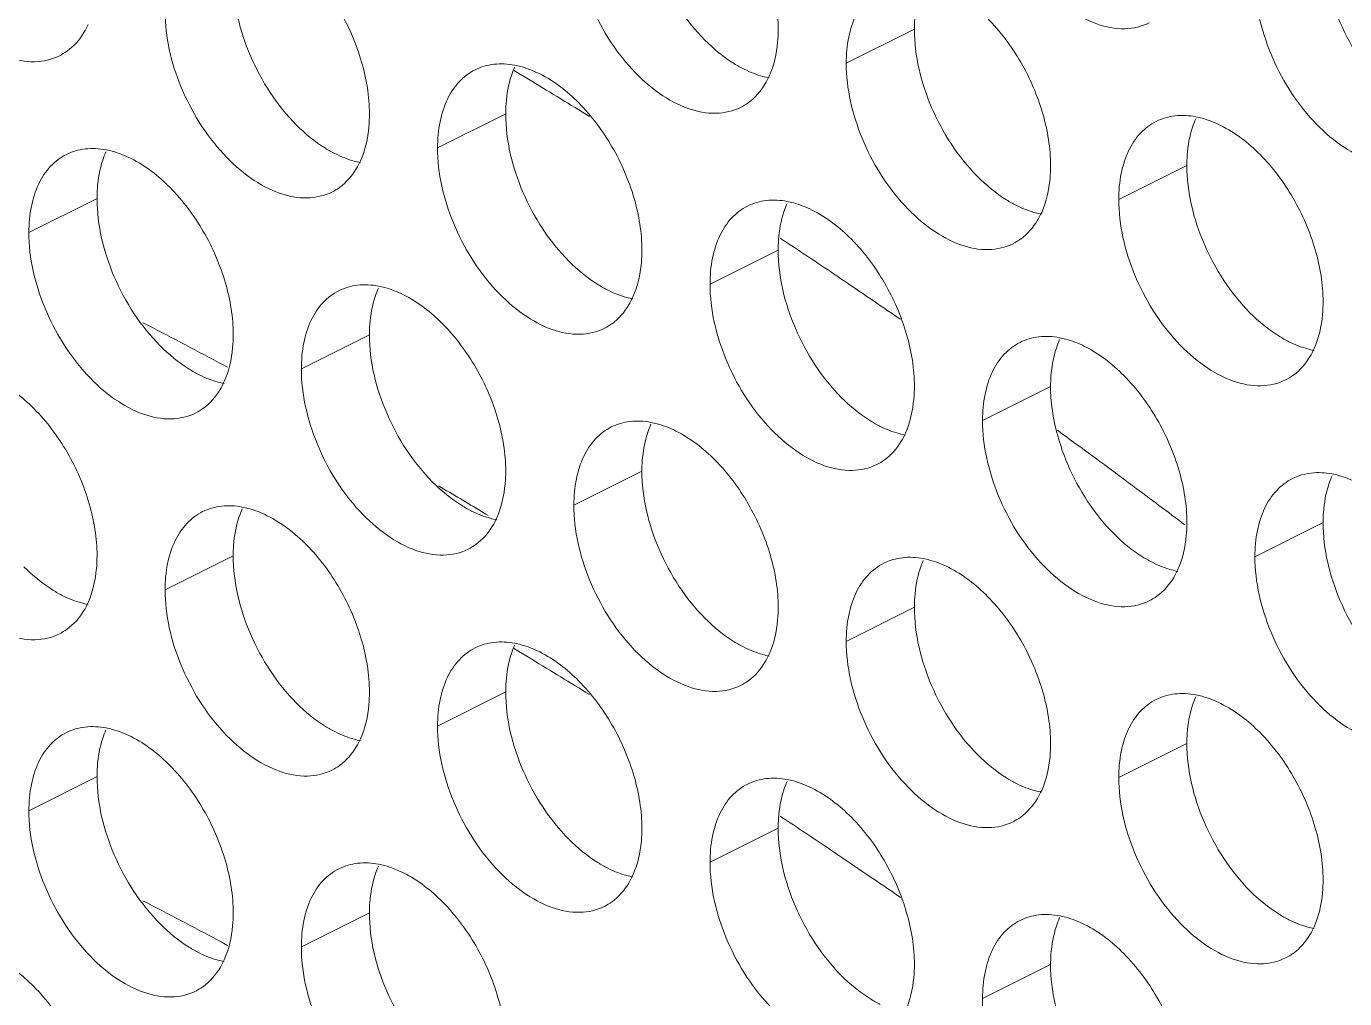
# Model space of a CAD drawing. Header units: millimetres. Extents: x 0 to 2524, y 0 to 1785.
# Drawn here: x 1869.62 to 1880.57, y 770.34 to 778.42 of the extents above; entities that cross this region are included whole.
import ezdxf

# ---------------------------------------------------------------- set-up
doc = ezdxf.new("R2010")
doc.units = ezdxf.units.MM
doc.header["$LTSCALE"] = 0.1
doc.layers.add('标注', color=251, linetype='Continuous', lineweight=9)

msp = doc.modelspace()

# ---------------------------------------------------------------- linework, layer by layer
at = {"layer": '标注'}
for p, q in [((1876.996, 778.393), (1876.43, 778.11)), ((1873.725, 778.017), (1873.666, 778.053)), ((1873.776, 777.987), (1873.725, 778.017)), ((1873.818, 777.962), (1873.776, 777.987)), ((1873.602, 777.69), (1873.036, 777.407)), ((1879.259, 777.261), (1878.693, 776.979)), ((1870.208, 776.987), (1869.642, 776.704)), ((1875.913, 776.637), (1875.882, 776.658)), ((1875.865, 776.558), (1875.299, 776.276)), ((1872.47, 775.855), (1871.905, 775.573)), ((1871.216, 775.626), (1871.239, 775.614)), ((1871.239, 775.614), (1871.291, 775.586)), ((1878.127, 775.427), (1877.562, 775.144)), ((1874.733, 774.724), (1874.168, 774.441)), ((1873.4, 774.389), (1873.438, 774.366)), ((1873.438, 774.366), (1873.455, 774.356)), ((1880.39, 774.296), (1879.824, 774.013)), ((1871.339, 774.021), (1870.773, 773.738)), ((1876.996, 773.593), (1876.43, 773.31)), ((1873.725, 773.217), (1873.666, 773.253)), ((1873.776, 773.187), (1873.725, 773.217)), ((1873.818, 773.162), (1873.776, 773.187)), ((1873.602, 772.89), (1873.036, 772.607)), ((1879.259, 772.461), (1878.693, 772.179)), ((1870.208, 772.187), (1869.642, 771.904)), ((1875.913, 771.837), (1875.882, 771.858)), ((1875.865, 771.758), (1875.299, 771.476)), ((1872.47, 771.055), (1871.905, 770.773)), ((1871.216, 770.826), (1871.239, 770.814)), ((1871.239, 770.814), (1871.291, 770.786)), ((1878.127, 770.627), (1877.562, 770.344))]:
    msp.add_line(p, q, dxfattribs=at)
for centre, radius, start, end in [((1869.693, 778.578), 0.453, 296.5256, 305.9034), ((1874.346, 777.779), 0.734, 155.8796, 161.7803), ((1843.699, 728.039), 58.304, 58.34336, 58.89647), ((1875.35, 778.149), 0.453, 296.5256, 305.9034), ((1880.003, 777.35), 0.734, 155.8796, 161.7803), ((1870.952, 777.076), 0.734, 155.8796, 161.7803), ((1871.956, 777.446), 0.453, 296.5256, 305.9034), ((1876.609, 776.647), 0.734, 155.8796, 161.7803), ((1877.613, 777.018), 0.453, 296.5256, 305.9034), ((1841.686, 724.887), 62.045, 56.06266, 56.51927), ((1841.189, 724.149), 62.934, 55.45133, 56.06228), ((1873.215, 775.944), 0.734, 155.8796, 161.7803), ((1848.008, 732.208), 49.232, 61.8743, 62.6988), ((1874.219, 776.315), 0.453, 296.5256, 305.9034), ((1878.872, 775.516), 0.734, 155.8796, 161.7803), ((1879.876, 775.887), 0.453, 296.5256, 305.9034), ((1870.825, 775.612), 0.453, 296.5256, 305.9034), ((1875.478, 774.813), 0.734, 155.8796, 161.7803), ((1839.155, 721.274), 66.456, 53.36387, 54.03573), ((1876.482, 775.184), 0.453, 296.5256, 305.9034), ((1881.135, 774.385), 0.734, 155.8796, 161.7803), ((1846.034, 728.679), 53.276, 59.0918, 59.5359), ((1838.564, 720.478), 67.447, 52.9067, 53.36439), ((1872.084, 774.11), 0.734, 155.8796, 161.7803), ((1873.088, 774.481), 0.453, 296.5256, 305.9034), ((1877.74, 773.682), 0.734, 155.8796, 161.7803), ((1878.744, 774.052), 0.453, 296.5256, 305.9034), ((1869.693, 773.778), 0.453, 296.5256, 305.9034), ((1874.346, 772.979), 0.734, 155.8796, 161.7803), ((1843.699, 723.239), 58.304, 58.34336, 58.89647), ((1875.35, 773.349), 0.453, 296.5256, 305.9034), ((1880.003, 772.55), 0.734, 155.8796, 161.7803), ((1870.952, 772.276), 0.734, 155.8796, 161.7803), ((1871.956, 772.646), 0.453, 296.5256, 305.9034), ((1876.609, 771.847), 0.734, 155.8796, 161.7803), ((1841.686, 720.087), 62.045, 56.06266, 56.51927), ((1877.613, 772.218), 0.453, 296.5256, 305.9034), ((1841.189, 719.349), 62.934, 55.45133, 56.06228), ((1873.215, 771.144), 0.734, 155.8796, 161.7803), ((1848.008, 727.408), 49.232, 61.8743, 62.6988), ((1874.219, 771.515), 0.453, 296.5256, 305.9034), ((1878.872, 770.716), 0.734, 155.8796, 161.7803), ((1879.876, 771.087), 0.453, 296.5256, 305.9034), ((1870.825, 770.812), 0.453, 296.5256, 305.9034)]:
    msp.add_arc(centre, radius, start, end, dxfattribs=at)
for points, knots in [([(1878.947, 778.447), (1878.884, 778.415), (1878.734, 778.381), (1878.496, 778.429), (1878.258, 778.56), (1877.95, 778.837), (1877.664, 779.3), (1877.562, 779.733), (1877.562, 779.944)], [0, 0, 0, 0, 0.090718, 0.191742, 0.308104, 0.439279, 0.725532, 1, 1, 1, 1]), ([(1875.016, 779.856), (1875.137, 779.796), (1875.367, 779.616), (1875.633, 779.257), (1875.815, 778.839), (1875.865, 778.538), (1875.865, 778.393)], [0, 0, 0, 0, 0.229676, 0.488215, 0.753207, 1, 1, 1, 1]), ([(1869.896, 778.172), (1869.833, 778.141), (1869.683, 778.107), (1869.445, 778.155), (1869.207, 778.285), (1868.899, 778.563), (1868.613, 779.026), (1868.511, 779.458), (1868.511, 779.67)], [0, 0, 0, 0, 0.090718, 0.191742, 0.308104, 0.439279, 0.725532, 1, 1, 1, 1]), ([(1875.257, 778.302), (1875.095, 778.465), (1874.844, 778.852), (1874.733, 779.303), (1874.733, 779.524)], [0, 0, 0, 0, 0.508684, 1, 1, 1, 1]), ([(1875.553, 777.744), (1875.49, 777.713), (1875.34, 777.679), (1875.102, 777.726), (1874.864, 777.857), (1874.556, 778.135), (1874.27, 778.597), (1874.168, 779.03), (1874.168, 779.241)], [0, 0, 0, 0, 0.090718, 0.191742, 0.308104, 0.439279, 0.725532, 1, 1, 1, 1]), ([(1871.622, 779.153), (1871.743, 779.093), (1871.973, 778.913), (1872.239, 778.555), (1872.42, 778.136), (1872.47, 777.835), (1872.47, 777.69)], [0, 0, 0, 0, 0.229676, 0.488215, 0.753207, 1, 1, 1, 1]), ([(1880.914, 777.874), (1880.752, 778.036), (1880.501, 778.424), (1880.39, 778.874), (1880.39, 779.096)], [0, 0, 0, 0, 0.508684, 1, 1, 1, 1]), ([(1871.863, 777.599), (1871.701, 777.762), (1871.45, 778.149), (1871.339, 778.6), (1871.339, 778.821)], [0, 0, 0, 0, 0.508684, 1, 1, 1, 1]), ([(1876.43, 778.11), (1876.43, 778.183), (1876.442, 778.322), (1876.501, 778.512), (1876.601, 778.664), (1876.693, 778.734), (1876.742, 778.759)], [0, 0, 0, 0, 0.289235, 0.54966, 0.782932, 1, 1, 1, 1]), ([(1881.21, 777.315), (1881.147, 777.284), (1880.997, 777.25), (1880.759, 777.298), (1880.521, 777.429), (1880.213, 777.706), (1879.927, 778.169), (1879.824, 778.601), (1879.824, 778.813)], [0, 0, 0, 0, 0.090718, 0.191742, 0.308104, 0.439279, 0.725532, 1, 1, 1, 1]), ([(1876.996, 778.393), (1876.996, 778.421), (1877, 778.529), (1877.018, 778.636), (1877.043, 778.711)], [0, 0, 0, 0, 0.264225, 1, 1, 1, 1]), ([(1877.279, 778.725), (1877.399, 778.665), (1877.63, 778.484), (1877.896, 778.126), (1878.077, 777.707), (1878.127, 777.406), (1878.127, 777.261)], [0, 0, 0, 0, 0.229676, 0.488215, 0.753207, 1, 1, 1, 1]), ([(1872.159, 777.041), (1872.096, 777.01), (1871.946, 776.976), (1871.708, 777.023), (1871.47, 777.154), (1871.162, 777.432), (1870.876, 777.894), (1870.773, 778.327), (1870.773, 778.538)], [0, 0, 0, 0, 0.090718, 0.191742, 0.308104, 0.439279, 0.725532, 1, 1, 1, 1]), ([(1870.133, 778.432), (1870.123, 778.409), (1870.08, 778.325), (1870.015, 778.251), (1869.959, 778.211)], [0, 0, 0, 0, 0.265525, 1, 1, 1, 1]), ([(1875.582, 778.061), (1875.553, 778.075), (1875.435, 778.141), (1875.33, 778.229), (1875.257, 778.302)], [0, 0, 0, 0, 0.235002, 1, 1, 1, 1]), ([(1875.865, 778.393), (1875.865, 778.357), (1875.859, 778.225), (1875.83, 778.092), (1875.79, 778.004)], [0, 0, 0, 0, 0.268874, 1, 1, 1, 1]), ([(1877.52, 777.171), (1877.358, 777.333), (1877.107, 777.721), (1876.996, 778.171), (1876.996, 778.393)], [0, 0, 0, 0, 0.508684, 1, 1, 1, 1]), ([(1873.348, 778.056), (1873.396, 778.08), (1873.506, 778.112), (1873.62, 778.105), (1873.677, 778.094)], [0, 0, 0, 0, 0.482538, 1, 1, 1, 1]), ([(1873.677, 778.094), (1873.694, 778.091), (1873.766, 778.074), (1873.835, 778.047), (1873.885, 778.022)], [0, 0, 0, 0, 0.238696, 1, 1, 1, 1]), ([(1877.815, 776.612), (1877.753, 776.581), (1877.603, 776.547), (1877.365, 776.595), (1877.127, 776.726), (1876.819, 777.003), (1876.533, 777.466), (1876.43, 777.898), (1876.43, 778.11)], [0, 0, 0, 0, 0.090718, 0.191742, 0.308104, 0.439279, 0.725532, 1, 1, 1, 1]), ([(1873.036, 777.407), (1873.036, 777.48), (1873.048, 777.619), (1873.107, 777.809), (1873.207, 777.961), (1873.299, 778.032), (1873.348, 778.056)], [0, 0, 0, 0, 0.289235, 0.54966, 0.782932, 1, 1, 1, 1]), ([(1873.602, 777.69), (1873.602, 777.718), (1873.606, 777.826), (1873.624, 777.933), (1873.649, 778.008)], [0, 0, 0, 0, 0.264225, 1, 1, 1, 1]), ([(1873.885, 778.022), (1874.005, 777.962), (1874.236, 777.781), (1874.502, 777.423), (1874.683, 777.004), (1874.733, 776.703), (1874.733, 776.558)], [0, 0, 0, 0, 0.229676, 0.488215, 0.753207, 1, 1, 1, 1]), ([(1875.789, 777.988), (1875.772, 777.992), (1875.701, 778.008), (1875.632, 778.036), (1875.582, 778.061)], [0, 0, 0, 0, 0.238696, 1, 1, 1, 1]), ([(1875.79, 778.004), (1875.78, 777.981), (1875.736, 777.897), (1875.672, 777.823), (1875.616, 777.782)], [0, 0, 0, 0, 0.265525, 1, 1, 1, 1]), ([(1872.47, 777.69), (1872.47, 777.654), (1872.465, 777.522), (1872.436, 777.389), (1872.396, 777.301)], [0, 0, 0, 0, 0.268874, 1, 1, 1, 1]), ([(1874.126, 776.468), (1873.964, 776.631), (1873.713, 777.018), (1873.602, 777.468), (1873.602, 777.69)], [0, 0, 0, 0, 0.508684, 1, 1, 1, 1]), ([(1879.005, 777.628), (1879.053, 777.652), (1879.163, 777.683), (1879.277, 777.677), (1879.334, 777.666)], [0, 0, 0, 0, 0.482538, 1, 1, 1, 1]), ([(1879.334, 777.666), (1879.351, 777.662), (1879.423, 777.646), (1879.492, 777.618), (1879.542, 777.593)], [0, 0, 0, 0, 0.238696, 1, 1, 1, 1]), ([(1872.188, 777.358), (1872.159, 777.372), (1872.041, 777.438), (1871.936, 777.526), (1871.863, 777.599)], [0, 0, 0, 0, 0.235002, 1, 1, 1, 1]), ([(1878.693, 776.979), (1878.693, 777.051), (1878.705, 777.19), (1878.764, 777.38), (1878.863, 777.533), (1878.956, 777.603), (1879.005, 777.628)], [0, 0, 0, 0, 0.289235, 0.54966, 0.782932, 1, 1, 1, 1]), ([(1879.259, 777.261), (1879.259, 777.29), (1879.262, 777.397), (1879.281, 777.505), (1879.306, 777.58)], [0, 0, 0, 0, 0.264225, 1, 1, 1, 1]), ([(1879.542, 777.593), (1879.662, 777.533), (1879.893, 777.353), (1880.159, 776.995), (1880.34, 776.576), (1880.39, 776.275), (1880.39, 776.13)], [0, 0, 0, 0, 0.229676, 0.488215, 0.753207, 1, 1, 1, 1]), ([(1869.642, 776.704), (1869.642, 776.777), (1869.654, 776.916), (1869.713, 777.106), (1869.812, 777.258), (1869.905, 777.329), (1869.954, 777.353)], [0, 0, 0, 0, 0.289235, 0.54966, 0.782932, 1, 1, 1, 1]), ([(1869.954, 777.353), (1870.002, 777.377), (1870.112, 777.409), (1870.226, 777.402), (1870.283, 777.391)], [0, 0, 0, 0, 0.482538, 1, 1, 1, 1]), ([(1870.208, 776.987), (1870.208, 777.015), (1870.211, 777.123), (1870.23, 777.23), (1870.255, 777.305)], [0, 0, 0, 0, 0.264225, 1, 1, 1, 1]), ([(1870.283, 777.391), (1870.3, 777.388), (1870.372, 777.371), (1870.441, 777.344), (1870.491, 777.319)], [0, 0, 0, 0, 0.238696, 1, 1, 1, 1]), ([(1870.491, 777.319), (1870.611, 777.259), (1870.842, 777.078), (1871.108, 776.72), (1871.289, 776.301), (1871.339, 776), (1871.339, 775.855)], [0, 0, 0, 0, 0.229676, 0.488215, 0.753207, 1, 1, 1, 1]), ([(1872.395, 777.285), (1872.378, 777.289), (1872.307, 777.305), (1872.238, 777.333), (1872.188, 777.358)], [0, 0, 0, 0, 0.238696, 1, 1, 1, 1]), ([(1874.421, 775.909), (1874.359, 775.878), (1874.209, 775.844), (1873.971, 775.892), (1873.733, 776.023), (1873.425, 776.3), (1873.139, 776.763), (1873.036, 777.195), (1873.036, 777.407)], [0, 0, 0, 0, 0.090718, 0.191742, 0.308104, 0.439279, 0.725532, 1, 1, 1, 1]), ([(1872.396, 777.301), (1872.386, 777.278), (1872.342, 777.194), (1872.278, 777.12), (1872.222, 777.079)], [0, 0, 0, 0, 0.265525, 1, 1, 1, 1]), ([(1878.127, 777.261), (1878.127, 777.226), (1878.122, 777.093), (1878.092, 776.961), (1878.053, 776.872)], [0, 0, 0, 0, 0.268874, 1, 1, 1, 1]), ([(1879.782, 776.039), (1879.621, 776.202), (1879.37, 776.589), (1879.259, 777.04), (1879.259, 777.261)], [0, 0, 0, 0, 0.508684, 1, 1, 1, 1]), ([(1877.844, 776.929), (1877.816, 776.943), (1877.698, 777.01), (1877.593, 777.097), (1877.52, 777.171)], [0, 0, 0, 0, 0.235002, 1, 1, 1, 1]), ([(1870.732, 775.765), (1870.57, 775.928), (1870.319, 776.315), (1870.208, 776.765), (1870.208, 776.987)], [0, 0, 0, 0, 0.508684, 1, 1, 1, 1]), ([(1875.611, 776.925), (1875.659, 776.949), (1875.769, 776.98), (1875.883, 776.974), (1875.94, 776.963)], [0, 0, 0, 0, 0.482538, 1, 1, 1, 1]), ([(1880.078, 775.481), (1880.016, 775.45), (1879.866, 775.416), (1879.628, 775.464), (1879.389, 775.594), (1879.082, 775.872), (1878.796, 776.334), (1878.693, 776.767), (1878.693, 776.979)], [0, 0, 0, 0, 0.090718, 0.191742, 0.308104, 0.439279, 0.725532, 1, 1, 1, 1]), ([(1875.299, 776.276), (1875.299, 776.348), (1875.311, 776.487), (1875.37, 776.678), (1875.469, 776.83), (1875.562, 776.9), (1875.611, 776.925)], [0, 0, 0, 0, 0.289235, 0.54966, 0.782932, 1, 1, 1, 1]), ([(1875.865, 776.558), (1875.865, 776.587), (1875.868, 776.694), (1875.887, 776.802), (1875.912, 776.877)], [0, 0, 0, 0, 0.264225, 1, 1, 1, 1]), ([(1875.94, 776.963), (1875.957, 776.959), (1876.029, 776.943), (1876.097, 776.916), (1876.147, 776.891)], [0, 0, 0, 0, 0.238696, 1, 1, 1, 1]), ([(1876.147, 776.891), (1876.268, 776.83), (1876.499, 776.65), (1876.765, 776.292), (1876.946, 775.873), (1876.996, 775.572), (1876.996, 775.427)], [0, 0, 0, 0, 0.229676, 0.488215, 0.753207, 1, 1, 1, 1]), ([(1878.052, 776.857), (1878.035, 776.86), (1877.963, 776.877), (1877.894, 776.904), (1877.844, 776.929)], [0, 0, 0, 0, 0.238696, 1, 1, 1, 1]), ([(1878.053, 776.872), (1878.042, 776.85), (1877.999, 776.766), (1877.935, 776.691), (1877.879, 776.651)], [0, 0, 0, 0, 0.265525, 1, 1, 1, 1]), ([(1871.027, 775.206), (1870.965, 775.175), (1870.815, 775.141), (1870.577, 775.189), (1870.338, 775.32), (1870.031, 775.597), (1869.745, 776.06), (1869.642, 776.492), (1869.642, 776.704)], [0, 0, 0, 0, 0.090718, 0.191742, 0.308104, 0.439279, 0.725532, 1, 1, 1, 1]), ([(1874.733, 776.558), (1874.733, 776.523), (1874.728, 776.391), (1874.698, 776.258), (1874.659, 776.17)], [0, 0, 0, 0, 0.268874, 1, 1, 1, 1]), ([(1876.388, 775.336), (1876.227, 775.499), (1875.976, 775.886), (1875.865, 776.337), (1875.865, 776.558)], [0, 0, 0, 0, 0.508684, 1, 1, 1, 1]), ([(1874.45, 776.226), (1874.422, 776.241), (1874.304, 776.307), (1874.199, 776.394), (1874.126, 776.468)], [0, 0, 0, 0, 0.235002, 1, 1, 1, 1]), ([(1871.905, 775.573), (1871.905, 775.645), (1871.917, 775.784), (1871.976, 775.975), (1872.075, 776.127), (1872.168, 776.197), (1872.217, 776.222)], [0, 0, 0, 0, 0.289235, 0.54966, 0.782932, 1, 1, 1, 1]), ([(1872.217, 776.222), (1872.265, 776.246), (1872.375, 776.277), (1872.489, 776.271), (1872.546, 776.26)], [0, 0, 0, 0, 0.482538, 1, 1, 1, 1]), ([(1872.546, 776.26), (1872.563, 776.256), (1872.634, 776.24), (1872.703, 776.213), (1872.753, 776.188)], [0, 0, 0, 0, 0.238696, 1, 1, 1, 1]), ([(1874.658, 776.154), (1874.641, 776.157), (1874.569, 776.174), (1874.5, 776.201), (1874.45, 776.226)], [0, 0, 0, 0, 0.238696, 1, 1, 1, 1]), ([(1876.684, 774.778), (1876.621, 774.747), (1876.472, 774.713), (1876.234, 774.761), (1875.995, 774.891), (1875.688, 775.169), (1875.401, 775.632), (1875.299, 776.064), (1875.299, 776.276)], [0, 0, 0, 0, 0.090718, 0.191742, 0.308104, 0.439279, 0.725532, 1, 1, 1, 1]), ([(1872.47, 775.855), (1872.47, 775.884), (1872.474, 775.991), (1872.493, 776.099), (1872.518, 776.174)], [0, 0, 0, 0, 0.264225, 1, 1, 1, 1]), ([(1872.753, 776.188), (1872.874, 776.127), (1873.104, 775.947), (1873.371, 775.589), (1873.552, 775.17), (1873.602, 774.869), (1873.602, 774.724)], [0, 0, 0, 0, 0.229676, 0.488215, 0.753207, 1, 1, 1, 1]), ([(1874.659, 776.17), (1874.648, 776.147), (1874.605, 776.063), (1874.541, 775.989), (1874.485, 775.948)], [0, 0, 0, 0, 0.265525, 1, 1, 1, 1]), ([(1880.39, 776.13), (1880.39, 776.094), (1880.384, 775.962), (1880.355, 775.829), (1880.315, 775.741)], [0, 0, 0, 0, 0.268874, 1, 1, 1, 1]), ([(1880.107, 775.798), (1880.079, 775.812), (1879.961, 775.879), (1879.855, 775.966), (1879.782, 776.039)], [0, 0, 0, 0, 0.235002, 1, 1, 1, 1]), ([(1871.339, 775.855), (1871.339, 775.82), (1871.333, 775.688), (1871.304, 775.555), (1871.264, 775.467)], [0, 0, 0, 0, 0.268874, 1, 1, 1, 1]), ([(1872.994, 774.633), (1872.833, 774.796), (1872.582, 775.183), (1872.47, 775.634), (1872.47, 775.855)], [0, 0, 0, 0, 0.508684, 1, 1, 1, 1]), ([(1877.562, 775.144), (1877.562, 775.217), (1877.574, 775.356), (1877.633, 775.546), (1877.732, 775.698), (1877.825, 775.769), (1877.874, 775.793)], [0, 0, 0, 0, 0.289235, 0.54966, 0.782932, 1, 1, 1, 1]), ([(1877.874, 775.793), (1877.922, 775.817), (1878.032, 775.849), (1878.146, 775.842), (1878.202, 775.831)], [0, 0, 0, 0, 0.482538, 1, 1, 1, 1]), ([(1878.202, 775.831), (1878.22, 775.828), (1878.291, 775.811), (1878.36, 775.784), (1878.41, 775.759)], [0, 0, 0, 0, 0.238696, 1, 1, 1, 1]), ([(1880.315, 775.726), (1880.298, 775.729), (1880.226, 775.746), (1880.157, 775.773), (1880.107, 775.798)], [0, 0, 0, 0, 0.238696, 1, 1, 1, 1]), ([(1871.056, 775.523), (1871.028, 775.538), (1870.91, 775.604), (1870.804, 775.691), (1870.732, 775.765)], [0, 0, 0, 0, 0.235002, 1, 1, 1, 1]), ([(1878.127, 775.427), (1878.127, 775.455), (1878.131, 775.563), (1878.15, 775.67), (1878.175, 775.745)], [0, 0, 0, 0, 0.264225, 1, 1, 1, 1]), ([(1878.41, 775.759), (1878.531, 775.699), (1878.761, 775.518), (1879.028, 775.16), (1879.209, 774.742), (1879.259, 774.441), (1879.259, 774.296)], [0, 0, 0, 0, 0.229676, 0.488215, 0.753207, 1, 1, 1, 1]), ([(1880.315, 775.741), (1880.305, 775.718), (1880.262, 775.634), (1880.198, 775.56), (1880.142, 775.519)], [0, 0, 0, 0, 0.265525, 1, 1, 1, 1]), ([(1873.29, 774.075), (1873.227, 774.044), (1873.077, 774.01), (1872.84, 774.058), (1872.601, 774.188), (1872.293, 774.466), (1872.007, 774.929), (1871.905, 775.361), (1871.905, 775.573)], [0, 0, 0, 0, 0.090718, 0.191742, 0.308104, 0.439279, 0.725532, 1, 1, 1, 1]), ([(1869.359, 775.485), (1869.48, 775.424), (1869.71, 775.244), (1869.977, 774.886), (1870.158, 774.467), (1870.208, 774.166), (1870.208, 774.021)], [0, 0, 0, 0, 0.229676, 0.488215, 0.753207, 1, 1, 1, 1]), ([(1871.264, 775.451), (1871.247, 775.454), (1871.175, 775.471), (1871.106, 775.498), (1871.056, 775.523)], [0, 0, 0, 0, 0.238696, 1, 1, 1, 1]), ([(1871.264, 775.467), (1871.254, 775.444), (1871.211, 775.36), (1871.147, 775.286), (1871.091, 775.245)], [0, 0, 0, 0, 0.265525, 1, 1, 1, 1]), ([(1876.713, 775.095), (1876.685, 775.109), (1876.567, 775.176), (1876.461, 775.263), (1876.388, 775.336)], [0, 0, 0, 0, 0.235002, 1, 1, 1, 1]), ([(1876.996, 775.427), (1876.996, 775.391), (1876.99, 775.259), (1876.961, 775.127), (1876.921, 775.038)], [0, 0, 0, 0, 0.268874, 1, 1, 1, 1]), ([(1878.651, 774.205), (1878.49, 774.368), (1878.239, 774.755), (1878.127, 775.206), (1878.127, 775.427)], [0, 0, 0, 0, 0.508684, 1, 1, 1, 1]), ([(1874.479, 775.09), (1874.528, 775.114), (1874.638, 775.146), (1874.751, 775.139), (1874.808, 775.128)], [0, 0, 0, 0, 0.482538, 1, 1, 1, 1]), ([(1874.808, 775.128), (1874.826, 775.125), (1874.897, 775.108), (1874.966, 775.081), (1875.016, 775.056)], [0, 0, 0, 0, 0.238696, 1, 1, 1, 1]), ([(1878.947, 773.647), (1878.884, 773.615), (1878.734, 773.581), (1878.496, 773.629), (1878.258, 773.76), (1877.95, 774.037), (1877.664, 774.5), (1877.562, 774.933), (1877.562, 775.144)], [0, 0, 0, 0, 0.090718, 0.191742, 0.308104, 0.439279, 0.725532, 1, 1, 1, 1]), ([(1874.168, 774.441), (1874.168, 774.514), (1874.18, 774.653), (1874.239, 774.843), (1874.338, 774.995), (1874.43, 775.066), (1874.479, 775.09)], [0, 0, 0, 0, 0.289235, 0.54966, 0.782932, 1, 1, 1, 1]), ([(1874.733, 774.724), (1874.733, 774.753), (1874.737, 774.86), (1874.756, 774.967), (1874.781, 775.043)], [0, 0, 0, 0, 0.264225, 1, 1, 1, 1]), ([(1875.016, 775.056), (1875.137, 774.996), (1875.367, 774.816), (1875.633, 774.457), (1875.815, 774.039), (1875.865, 773.738), (1875.865, 773.593)], [0, 0, 0, 0, 0.229676, 0.488215, 0.753207, 1, 1, 1, 1]), ([(1876.921, 775.023), (1876.904, 775.026), (1876.832, 775.043), (1876.763, 775.07), (1876.713, 775.095)], [0, 0, 0, 0, 0.238696, 1, 1, 1, 1]), ([(1876.921, 775.038), (1876.911, 775.015), (1876.868, 774.931), (1876.804, 774.857), (1876.747, 774.816)], [0, 0, 0, 0, 0.265525, 1, 1, 1, 1]), ([(1869.896, 773.372), (1869.833, 773.341), (1869.683, 773.307), (1869.445, 773.355), (1869.207, 773.485), (1868.899, 773.763), (1868.613, 774.226), (1868.511, 774.658), (1868.511, 774.87)], [0, 0, 0, 0, 0.090718, 0.191742, 0.308104, 0.439279, 0.725532, 1, 1, 1, 1]), ([(1873.602, 774.724), (1873.602, 774.688), (1873.596, 774.556), (1873.567, 774.424), (1873.527, 774.335)], [0, 0, 0, 0, 0.268874, 1, 1, 1, 1]), ([(1875.257, 773.502), (1875.095, 773.665), (1874.844, 774.052), (1874.733, 774.503), (1874.733, 774.724)], [0, 0, 0, 0, 0.508684, 1, 1, 1, 1]), ([(1880.136, 774.662), (1880.185, 774.686), (1880.295, 774.718), (1880.408, 774.711), (1880.465, 774.7)], [0, 0, 0, 0, 0.482538, 1, 1, 1, 1]), ([(1880.465, 774.7), (1880.482, 774.697), (1880.554, 774.68), (1880.623, 774.653), (1880.673, 774.628)], [0, 0, 0, 0, 0.238696, 1, 1, 1, 1]), ([(1873.319, 774.392), (1873.291, 774.406), (1873.173, 774.473), (1873.067, 774.56), (1872.994, 774.633)], [0, 0, 0, 0, 0.235002, 1, 1, 1, 1]), ([(1879.824, 774.013), (1879.824, 774.086), (1879.836, 774.225), (1879.895, 774.415), (1879.995, 774.567), (1880.087, 774.637), (1880.136, 774.662)], [0, 0, 0, 0, 0.289235, 0.54966, 0.782932, 1, 1, 1, 1]), ([(1880.39, 774.296), (1880.39, 774.324), (1880.394, 774.432), (1880.413, 774.539), (1880.437, 774.614)], [0, 0, 0, 0, 0.264225, 1, 1, 1, 1]), ([(1870.773, 773.738), (1870.773, 773.811), (1870.785, 773.95), (1870.844, 774.14), (1870.944, 774.292), (1871.036, 774.363), (1871.085, 774.387)], [0, 0, 0, 0, 0.289235, 0.54966, 0.782932, 1, 1, 1, 1]), ([(1871.085, 774.387), (1871.134, 774.411), (1871.244, 774.443), (1871.357, 774.436), (1871.414, 774.425)], [0, 0, 0, 0, 0.482538, 1, 1, 1, 1]), ([(1871.414, 774.425), (1871.431, 774.422), (1871.503, 774.406), (1871.572, 774.378), (1871.622, 774.353)], [0, 0, 0, 0, 0.238696, 1, 1, 1, 1]), ([(1871.622, 774.353), (1871.743, 774.293), (1871.973, 774.113), (1872.239, 773.755), (1872.42, 773.336), (1872.47, 773.035), (1872.47, 772.89)], [0, 0, 0, 0, 0.229676, 0.488215, 0.753207, 1, 1, 1, 1]), ([(1873.527, 774.32), (1873.509, 774.323), (1873.438, 774.34), (1873.369, 774.367), (1873.319, 774.392)], [0, 0, 0, 0, 0.238696, 1, 1, 1, 1]), ([(1875.553, 772.944), (1875.49, 772.913), (1875.34, 772.879), (1875.102, 772.926), (1874.864, 773.057), (1874.556, 773.335), (1874.27, 773.797), (1874.168, 774.23), (1874.168, 774.441)], [0, 0, 0, 0, 0.090718, 0.191742, 0.308104, 0.439279, 0.725532, 1, 1, 1, 1]), ([(1871.339, 774.021), (1871.339, 774.05), (1871.343, 774.157), (1871.362, 774.264), (1871.386, 774.34)], [0, 0, 0, 0, 0.264225, 1, 1, 1, 1]), ([(1873.527, 774.335), (1873.517, 774.312), (1873.474, 774.228), (1873.41, 774.154), (1873.353, 774.114)], [0, 0, 0, 0, 0.265525, 1, 1, 1, 1]), ([(1879.259, 774.296), (1879.259, 774.26), (1879.253, 774.128), (1879.224, 773.995), (1879.184, 773.907)], [0, 0, 0, 0, 0.268874, 1, 1, 1, 1]), ([(1880.914, 773.074), (1880.752, 773.236), (1880.501, 773.624), (1880.39, 774.074), (1880.39, 774.296)], [0, 0, 0, 0, 0.508684, 1, 1, 1, 1]), ([(1878.976, 773.964), (1878.947, 773.978), (1878.83, 774.044), (1878.724, 774.132), (1878.651, 774.205)], [0, 0, 0, 0, 0.235002, 1, 1, 1, 1]), ([(1870.208, 774.021), (1870.208, 773.986), (1870.202, 773.853), (1870.173, 773.721), (1870.133, 773.632)], [0, 0, 0, 0, 0.268874, 1, 1, 1, 1]), ([(1871.863, 772.799), (1871.701, 772.962), (1871.45, 773.349), (1871.339, 773.8), (1871.339, 774.021)], [0, 0, 0, 0, 0.508684, 1, 1, 1, 1]), ([(1869.925, 773.689), (1869.896, 773.703), (1869.779, 773.77), (1869.673, 773.857), (1869.6, 773.93)], [0, 0, 0, 0, 0.235002, 1, 1, 1, 1]), ([(1876.43, 773.31), (1876.43, 773.383), (1876.442, 773.522), (1876.501, 773.712), (1876.601, 773.864), (1876.693, 773.934), (1876.742, 773.959)], [0, 0, 0, 0, 0.289235, 0.54966, 0.782932, 1, 1, 1, 1]), ([(1876.742, 773.959), (1876.79, 773.983), (1876.901, 774.015), (1877.014, 774.008), (1877.071, 773.997)], [0, 0, 0, 0, 0.482538, 1, 1, 1, 1]), ([(1876.996, 773.593), (1876.996, 773.621), (1877, 773.729), (1877.018, 773.836), (1877.043, 773.911)], [0, 0, 0, 0, 0.264225, 1, 1, 1, 1]), ([(1877.071, 773.997), (1877.088, 773.994), (1877.16, 773.977), (1877.229, 773.95), (1877.279, 773.925)], [0, 0, 0, 0, 0.238696, 1, 1, 1, 1]), ([(1877.279, 773.925), (1877.399, 773.865), (1877.63, 773.684), (1877.896, 773.326), (1878.077, 772.907), (1878.127, 772.606), (1878.127, 772.461)], [0, 0, 0, 0, 0.229676, 0.488215, 0.753207, 1, 1, 1, 1]), ([(1879.184, 773.891), (1879.166, 773.895), (1879.095, 773.911), (1879.026, 773.939), (1878.976, 773.964)], [0, 0, 0, 0, 0.238696, 1, 1, 1, 1]), ([(1881.21, 772.515), (1881.147, 772.484), (1880.997, 772.45), (1880.759, 772.498), (1880.521, 772.629), (1880.213, 772.906), (1879.927, 773.369), (1879.824, 773.801), (1879.824, 774.013)], [0, 0, 0, 0, 0.090718, 0.191742, 0.308104, 0.439279, 0.725532, 1, 1, 1, 1]), ([(1879.184, 773.907), (1879.174, 773.884), (1879.131, 773.8), (1879.066, 773.726), (1879.01, 773.685)], [0, 0, 0, 0, 0.265525, 1, 1, 1, 1]), ([(1872.159, 772.241), (1872.096, 772.21), (1871.946, 772.176), (1871.708, 772.223), (1871.47, 772.354), (1871.162, 772.632), (1870.876, 773.094), (1870.773, 773.527), (1870.773, 773.738)], [0, 0, 0, 0, 0.090718, 0.191742, 0.308104, 0.439279, 0.725532, 1, 1, 1, 1]), ([(1870.133, 773.617), (1870.115, 773.62), (1870.044, 773.637), (1869.975, 773.664), (1869.925, 773.689)], [0, 0, 0, 0, 0.238696, 1, 1, 1, 1]), ([(1870.133, 773.632), (1870.123, 773.609), (1870.08, 773.525), (1870.015, 773.451), (1869.959, 773.411)], [0, 0, 0, 0, 0.265525, 1, 1, 1, 1]), ([(1875.865, 773.593), (1875.865, 773.557), (1875.859, 773.425), (1875.83, 773.292), (1875.79, 773.204)], [0, 0, 0, 0, 0.268874, 1, 1, 1, 1]), ([(1877.52, 772.371), (1877.358, 772.533), (1877.107, 772.921), (1876.996, 773.371), (1876.996, 773.593)], [0, 0, 0, 0, 0.508684, 1, 1, 1, 1]), ([(1875.582, 773.261), (1875.553, 773.275), (1875.435, 773.341), (1875.33, 773.429), (1875.257, 773.502)], [0, 0, 0, 0, 0.235002, 1, 1, 1, 1]), ([(1873.036, 772.607), (1873.036, 772.68), (1873.048, 772.819), (1873.107, 773.009), (1873.207, 773.161), (1873.299, 773.232), (1873.348, 773.256)], [0, 0, 0, 0, 0.289235, 0.54966, 0.782932, 1, 1, 1, 1]), ([(1873.348, 773.256), (1873.396, 773.28), (1873.506, 773.312), (1873.62, 773.305), (1873.677, 773.294)], [0, 0, 0, 0, 0.482538, 1, 1, 1, 1]), ([(1873.677, 773.294), (1873.694, 773.291), (1873.766, 773.274), (1873.835, 773.247), (1873.885, 773.222)], [0, 0, 0, 0, 0.238696, 1, 1, 1, 1]), ([(1875.789, 773.188), (1875.772, 773.192), (1875.701, 773.208), (1875.632, 773.236), (1875.582, 773.261)], [0, 0, 0, 0, 0.238696, 1, 1, 1, 1]), ([(1877.815, 771.812), (1877.753, 771.781), (1877.603, 771.747), (1877.365, 771.795), (1877.127, 771.926), (1876.819, 772.203), (1876.533, 772.666), (1876.43, 773.098), (1876.43, 773.31)], [0, 0, 0, 0, 0.090718, 0.191742, 0.308104, 0.439279, 0.725532, 1, 1, 1, 1]), ([(1873.602, 772.89), (1873.602, 772.918), (1873.606, 773.026), (1873.624, 773.133), (1873.649, 773.208)], [0, 0, 0, 0, 0.264225, 1, 1, 1, 1]), ([(1873.885, 773.222), (1874.005, 773.162), (1874.236, 772.981), (1874.502, 772.623), (1874.683, 772.204), (1874.733, 771.903), (1874.733, 771.758)], [0, 0, 0, 0, 0.229676, 0.488215, 0.753207, 1, 1, 1, 1]), ([(1875.79, 773.204), (1875.78, 773.181), (1875.736, 773.097), (1875.672, 773.023), (1875.616, 772.982)], [0, 0, 0, 0, 0.265525, 1, 1, 1, 1]), ([(1872.47, 772.89), (1872.47, 772.854), (1872.465, 772.722), (1872.436, 772.589), (1872.396, 772.501)], [0, 0, 0, 0, 0.268874, 1, 1, 1, 1]), ([(1874.126, 771.668), (1873.964, 771.831), (1873.713, 772.218), (1873.602, 772.668), (1873.602, 772.89)], [0, 0, 0, 0, 0.508684, 1, 1, 1, 1]), ([(1878.693, 772.179), (1878.693, 772.251), (1878.705, 772.39), (1878.764, 772.58), (1878.863, 772.733), (1878.956, 772.803), (1879.005, 772.828)], [0, 0, 0, 0, 0.289235, 0.54966, 0.782932, 1, 1, 1, 1]), ([(1879.005, 772.828), (1879.053, 772.852), (1879.163, 772.883), (1879.277, 772.877), (1879.334, 772.866)], [0, 0, 0, 0, 0.482538, 1, 1, 1, 1]), ([(1879.334, 772.866), (1879.351, 772.862), (1879.423, 772.846), (1879.492, 772.818), (1879.542, 772.793)], [0, 0, 0, 0, 0.238696, 1, 1, 1, 1]), ([(1872.188, 772.558), (1872.159, 772.572), (1872.041, 772.638), (1871.936, 772.726), (1871.863, 772.799)], [0, 0, 0, 0, 0.235002, 1, 1, 1, 1]), ([(1879.259, 772.461), (1879.259, 772.49), (1879.262, 772.597), (1879.281, 772.705), (1879.306, 772.78)], [0, 0, 0, 0, 0.264225, 1, 1, 1, 1]), ([(1879.542, 772.793), (1879.662, 772.733), (1879.893, 772.553), (1880.159, 772.195), (1880.34, 771.776), (1880.39, 771.475), (1880.39, 771.33)], [0, 0, 0, 0, 0.229676, 0.488215, 0.753207, 1, 1, 1, 1]), ([(1869.954, 772.553), (1870.002, 772.577), (1870.112, 772.609), (1870.226, 772.602), (1870.283, 772.591)], [0, 0, 0, 0, 0.482538, 1, 1, 1, 1]), ([(1874.421, 771.109), (1874.359, 771.078), (1874.209, 771.044), (1873.971, 771.092), (1873.733, 771.223), (1873.425, 771.5), (1873.139, 771.963), (1873.036, 772.395), (1873.036, 772.607)], [0, 0, 0, 0, 0.090718, 0.191742, 0.308104, 0.439279, 0.725532, 1, 1, 1, 1]), ([(1869.642, 771.904), (1869.642, 771.977), (1869.654, 772.116), (1869.713, 772.306), (1869.812, 772.458), (1869.905, 772.529), (1869.954, 772.553)], [0, 0, 0, 0, 0.289235, 0.54966, 0.782932, 1, 1, 1, 1]), ([(1870.208, 772.187), (1870.208, 772.215), (1870.211, 772.323), (1870.23, 772.43), (1870.255, 772.505)], [0, 0, 0, 0, 0.264225, 1, 1, 1, 1]), ([(1870.283, 772.591), (1870.3, 772.588), (1870.372, 772.571), (1870.441, 772.544), (1870.491, 772.519)], [0, 0, 0, 0, 0.238696, 1, 1, 1, 1]), ([(1870.491, 772.519), (1870.611, 772.459), (1870.842, 772.278), (1871.108, 771.92), (1871.289, 771.501), (1871.339, 771.2), (1871.339, 771.055)], [0, 0, 0, 0, 0.229676, 0.488215, 0.753207, 1, 1, 1, 1]), ([(1872.395, 772.485), (1872.378, 772.489), (1872.307, 772.505), (1872.238, 772.533), (1872.188, 772.558)], [0, 0, 0, 0, 0.238696, 1, 1, 1, 1]), ([(1872.396, 772.501), (1872.386, 772.478), (1872.342, 772.394), (1872.278, 772.32), (1872.222, 772.279)], [0, 0, 0, 0, 0.265525, 1, 1, 1, 1]), ([(1878.127, 772.461), (1878.127, 772.426), (1878.122, 772.293), (1878.092, 772.161), (1878.053, 772.072)], [0, 0, 0, 0, 0.268874, 1, 1, 1, 1]), ([(1879.782, 771.239), (1879.621, 771.402), (1879.37, 771.789), (1879.259, 772.24), (1879.259, 772.461)], [0, 0, 0, 0, 0.508684, 1, 1, 1, 1]), ([(1877.844, 772.129), (1877.816, 772.143), (1877.698, 772.21), (1877.593, 772.297), (1877.52, 772.371)], [0, 0, 0, 0, 0.235002, 1, 1, 1, 1]), ([(1870.732, 770.965), (1870.57, 771.128), (1870.319, 771.515), (1870.208, 771.965), (1870.208, 772.187)], [0, 0, 0, 0, 0.508684, 1, 1, 1, 1]), ([(1875.611, 772.125), (1875.659, 772.149), (1875.769, 772.18), (1875.883, 772.174), (1875.94, 772.163)], [0, 0, 0, 0, 0.482538, 1, 1, 1, 1]), ([(1875.94, 772.163), (1875.957, 772.159), (1876.029, 772.143), (1876.097, 772.116), (1876.147, 772.091)], [0, 0, 0, 0, 0.238696, 1, 1, 1, 1]), ([(1880.078, 770.681), (1880.016, 770.65), (1879.866, 770.616), (1879.628, 770.664), (1879.389, 770.794), (1879.082, 771.072), (1878.796, 771.534), (1878.693, 771.967), (1878.693, 772.179)], [0, 0, 0, 0, 0.090718, 0.191742, 0.308104, 0.439279, 0.725532, 1, 1, 1, 1]), ([(1875.299, 771.476), (1875.299, 771.548), (1875.311, 771.687), (1875.37, 771.878), (1875.469, 772.03), (1875.562, 772.1), (1875.611, 772.125)], [0, 0, 0, 0, 0.289235, 0.54966, 0.782932, 1, 1, 1, 1]), ([(1875.865, 771.758), (1875.865, 771.787), (1875.868, 771.894), (1875.887, 772.002), (1875.912, 772.077)], [0, 0, 0, 0, 0.264225, 1, 1, 1, 1]), ([(1876.147, 772.091), (1876.268, 772.03), (1876.499, 771.85), (1876.765, 771.492), (1876.946, 771.073), (1876.996, 770.772), (1876.996, 770.627)], [0, 0, 0, 0, 0.229676, 0.488215, 0.753207, 1, 1, 1, 1]), ([(1878.052, 772.057), (1878.035, 772.06), (1877.963, 772.077), (1877.894, 772.104), (1877.844, 772.129)], [0, 0, 0, 0, 0.238696, 1, 1, 1, 1]), ([(1878.053, 772.072), (1878.042, 772.05), (1877.999, 771.966), (1877.935, 771.891), (1877.879, 771.851)], [0, 0, 0, 0, 0.265525, 1, 1, 1, 1]), ([(1871.027, 770.406), (1870.965, 770.375), (1870.815, 770.341), (1870.577, 770.389), (1870.338, 770.52), (1870.031, 770.797), (1869.745, 771.26), (1869.642, 771.692), (1869.642, 771.904)], [0, 0, 0, 0, 0.090718, 0.191742, 0.308104, 0.439279, 0.725532, 1, 1, 1, 1]), ([(1874.733, 771.758), (1874.733, 771.723), (1874.728, 771.591), (1874.698, 771.458), (1874.659, 771.37)], [0, 0, 0, 0, 0.268874, 1, 1, 1, 1]), ([(1876.388, 770.536), (1876.227, 770.699), (1875.976, 771.086), (1875.865, 771.537), (1875.865, 771.758)], [0, 0, 0, 0, 0.508684, 1, 1, 1, 1]), ([(1874.45, 771.426), (1874.422, 771.441), (1874.304, 771.507), (1874.199, 771.594), (1874.126, 771.668)], [0, 0, 0, 0, 0.235002, 1, 1, 1, 1]), ([(1871.905, 770.773), (1871.905, 770.845), (1871.917, 770.984), (1871.976, 771.175), (1872.075, 771.327), (1872.168, 771.397), (1872.217, 771.422)], [0, 0, 0, 0, 0.289235, 0.54966, 0.782932, 1, 1, 1, 1]), ([(1872.217, 771.422), (1872.265, 771.446), (1872.375, 771.477), (1872.489, 771.471), (1872.546, 771.46)], [0, 0, 0, 0, 0.482538, 1, 1, 1, 1]), ([(1872.546, 771.46), (1872.563, 771.456), (1872.634, 771.44), (1872.703, 771.413), (1872.753, 771.388)], [0, 0, 0, 0, 0.238696, 1, 1, 1, 1]), ([(1874.658, 771.354), (1874.641, 771.357), (1874.569, 771.374), (1874.5, 771.401), (1874.45, 771.426)], [0, 0, 0, 0, 0.238696, 1, 1, 1, 1]), ([(1876.684, 769.978), (1876.621, 769.947), (1876.472, 769.913), (1876.234, 769.961), (1875.995, 770.091), (1875.688, 770.369), (1875.401, 770.832), (1875.299, 771.264), (1875.299, 771.476)], [0, 0, 0, 0, 0.090718, 0.191742, 0.308104, 0.439279, 0.725532, 1, 1, 1, 1]), ([(1872.47, 771.055), (1872.47, 771.084), (1872.474, 771.191), (1872.493, 771.299), (1872.518, 771.374)], [0, 0, 0, 0, 0.264225, 1, 1, 1, 1]), ([(1872.753, 771.388), (1872.874, 771.327), (1873.104, 771.147), (1873.371, 770.789), (1873.552, 770.37), (1873.602, 770.069), (1873.602, 769.924)], [0, 0, 0, 0, 0.229676, 0.488215, 0.753207, 1, 1, 1, 1]), ([(1874.659, 771.37), (1874.648, 771.347), (1874.605, 771.263), (1874.541, 771.189), (1874.485, 771.148)], [0, 0, 0, 0, 0.265525, 1, 1, 1, 1]), ([(1880.39, 771.33), (1880.39, 771.294), (1880.384, 771.162), (1880.355, 771.029), (1880.315, 770.941)], [0, 0, 0, 0, 0.268874, 1, 1, 1, 1]), ([(1880.107, 770.998), (1880.079, 771.012), (1879.961, 771.079), (1879.855, 771.166), (1879.782, 771.239)], [0, 0, 0, 0, 0.235002, 1, 1, 1, 1]), ([(1871.056, 770.723), (1871.028, 770.738), (1870.91, 770.804), (1870.804, 770.891), (1870.732, 770.965)], [0, 0, 0, 0, 0.235002, 1, 1, 1, 1]), ([(1871.339, 771.055), (1871.339, 771.02), (1871.333, 770.888), (1871.304, 770.755), (1871.264, 770.667)], [0, 0, 0, 0, 0.268874, 1, 1, 1, 1]), ([(1872.994, 769.833), (1872.833, 769.996), (1872.582, 770.383), (1872.47, 770.834), (1872.47, 771.055)], [0, 0, 0, 0, 0.508684, 1, 1, 1, 1]), ([(1877.562, 770.344), (1877.562, 770.417), (1877.574, 770.556), (1877.633, 770.746), (1877.732, 770.898), (1877.825, 770.969), (1877.874, 770.993)], [0, 0, 0, 0, 0.289235, 0.54966, 0.782932, 1, 1, 1, 1]), ([(1877.874, 770.993), (1877.922, 771.017), (1878.032, 771.049), (1878.146, 771.042), (1878.202, 771.031)], [0, 0, 0, 0, 0.482538, 1, 1, 1, 1]), ([(1878.202, 771.031), (1878.22, 771.028), (1878.291, 771.011), (1878.36, 770.984), (1878.41, 770.959)], [0, 0, 0, 0, 0.238696, 1, 1, 1, 1]), ([(1878.41, 770.959), (1878.531, 770.899), (1878.761, 770.718), (1879.028, 770.36), (1879.209, 769.942), (1879.259, 769.641), (1879.259, 769.496)], [0, 0, 0, 0, 0.229676, 0.488215, 0.753207, 1, 1, 1, 1]), ([(1880.315, 770.926), (1880.298, 770.929), (1880.226, 770.946), (1880.157, 770.973), (1880.107, 770.998)], [0, 0, 0, 0, 0.238696, 1, 1, 1, 1]), ([(1878.127, 770.627), (1878.127, 770.655), (1878.131, 770.763), (1878.15, 770.87), (1878.175, 770.945)], [0, 0, 0, 0, 0.264225, 1, 1, 1, 1]), ([(1880.315, 770.941), (1880.305, 770.918), (1880.262, 770.834), (1880.198, 770.76), (1880.142, 770.719)], [0, 0, 0, 0, 0.265525, 1, 1, 1, 1]), ([(1873.29, 769.275), (1873.227, 769.244), (1873.077, 769.21), (1872.84, 769.258), (1872.601, 769.388), (1872.293, 769.666), (1872.007, 770.129), (1871.905, 770.561), (1871.905, 770.773)], [0, 0, 0, 0, 0.090718, 0.191742, 0.308104, 0.439279, 0.725532, 1, 1, 1, 1]), ([(1869.359, 770.685), (1869.48, 770.624), (1869.71, 770.444), (1869.977, 770.086), (1870.158, 769.667), (1870.208, 769.366), (1870.208, 769.221)], [0, 0, 0, 0, 0.229676, 0.488215, 0.753207, 1, 1, 1, 1]), ([(1871.264, 770.651), (1871.247, 770.654), (1871.175, 770.671), (1871.106, 770.698), (1871.056, 770.723)], [0, 0, 0, 0, 0.238696, 1, 1, 1, 1]), ([(1871.264, 770.667), (1871.254, 770.644), (1871.211, 770.56), (1871.147, 770.486), (1871.091, 770.445)], [0, 0, 0, 0, 0.265525, 1, 1, 1, 1]), ([(1876.996, 770.627), (1876.996, 770.591), (1876.99, 770.459), (1876.961, 770.327), (1876.921, 770.238)], [0, 0, 0, 0, 0.268874, 1, 1, 1, 1]), ([(1878.651, 769.405), (1878.49, 769.568), (1878.239, 769.955), (1878.127, 770.406), (1878.127, 770.627)], [0, 0, 0, 0, 0.508684, 1, 1, 1, 1]), ([(1876.713, 770.295), (1876.685, 770.309), (1876.567, 770.376), (1876.461, 770.463), (1876.388, 770.536)], [0, 0, 0, 0, 0.235002, 1, 1, 1, 1]), ([(1878.947, 768.847), (1878.884, 768.815), (1878.734, 768.781), (1878.496, 768.829), (1878.258, 768.96), (1877.95, 769.237), (1877.664, 769.7), (1877.562, 770.133), (1877.562, 770.344)], [0, 0, 0, 0, 0.090718, 0.191742, 0.308104, 0.439279, 0.725532, 1, 1, 1, 1])]:
    msp.add_open_spline(points, degree=3, knots=knots, dxfattribs=at)

doc.saveas('drawing.dxf')
